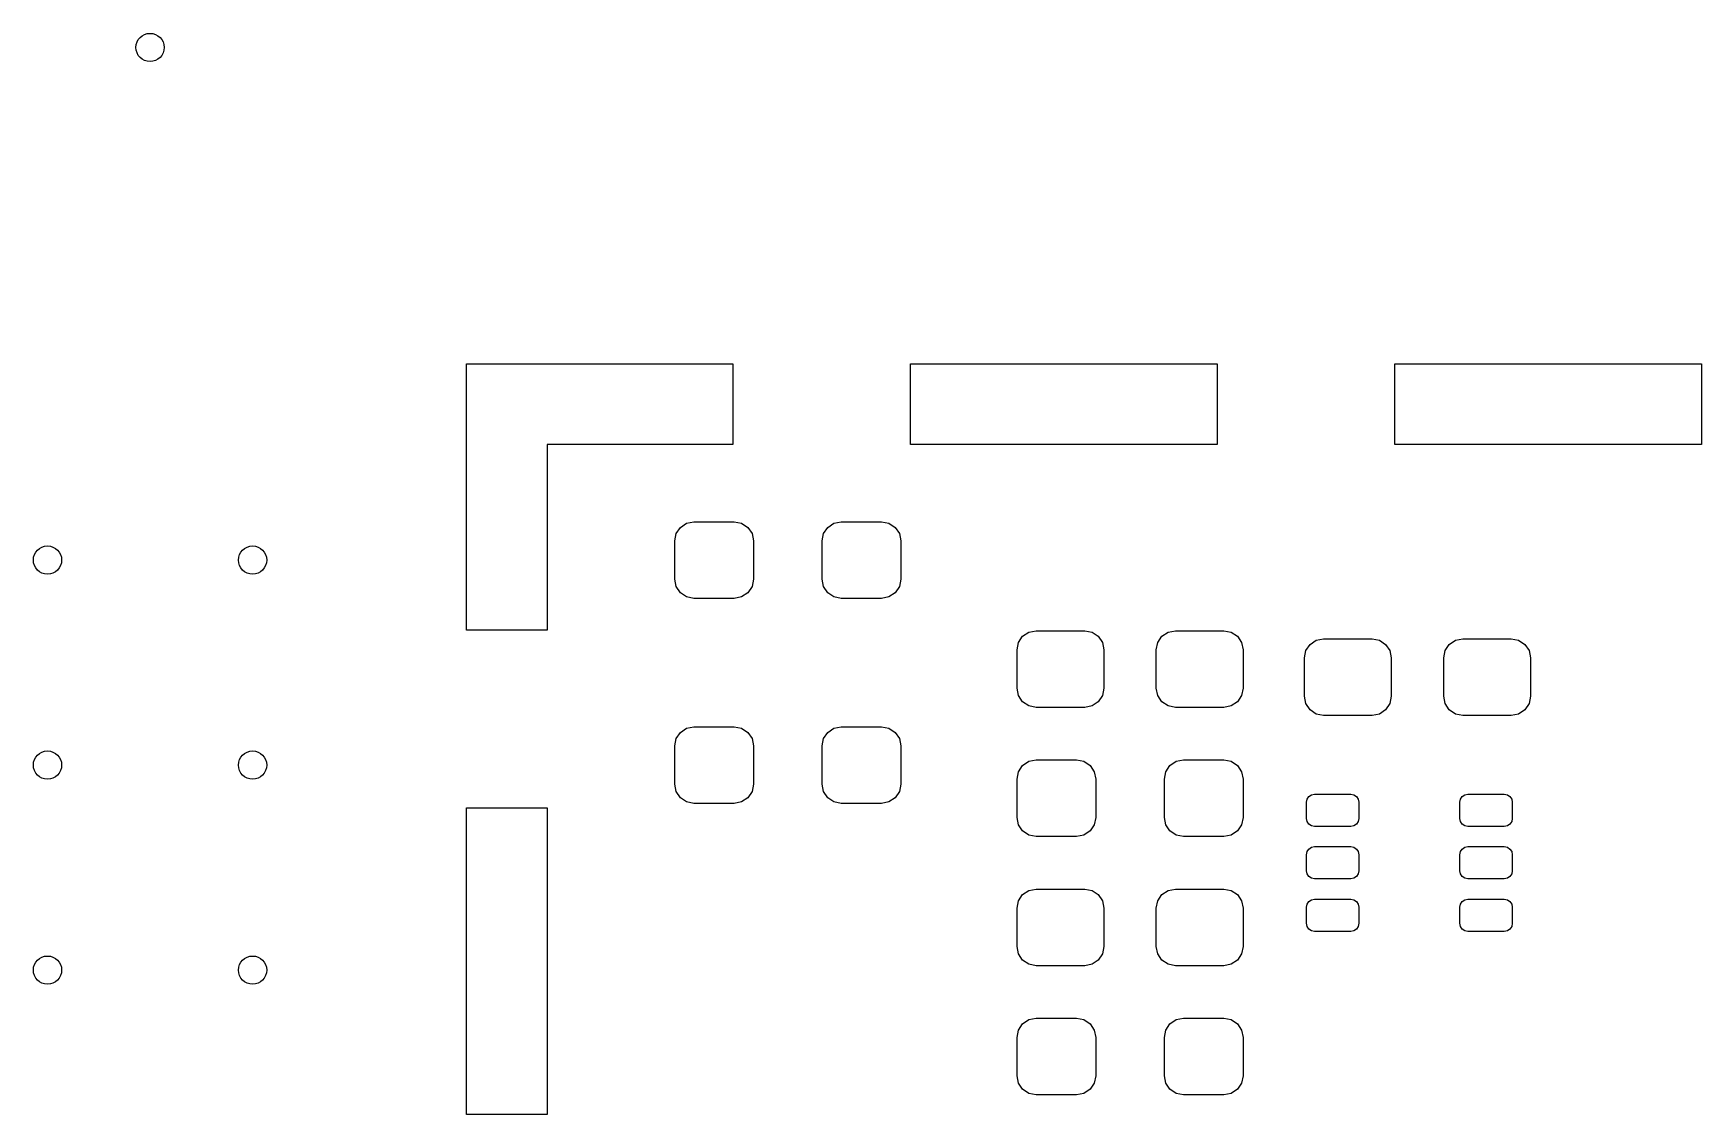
# Model space of a CAD drawing. Header units: inches. Extents: x 4.98 to 6.65, y -4.98 to -3.32.
# Drawn here: x 4.982 to 5.796, y -3.847 to -3.32 of the extents above; entities that cross this region are included whole.
import ezdxf

# ---------------------------------------------------------------- set-up
doc = ezdxf.new("R2010")
doc.units = ezdxf.units.IN
doc.header["$MEASUREMENT"] = 0
doc.layers.add('BLACK', color=250, linetype='CONTINUOUS')

msp = doc.modelspace()

# ---------------------------------------------------------------- linework, layer by layer
at = {"layer": 'BLACK', "linetype": 'CONTINUOUS'}
for p, q in [((5.1937, -3.52047), (5.1937, -3.4811)), ((5.1937, -3.4811), (5.23307, -3.4811)), ((5.23307, -3.4811), (5.32362, -3.4811)), ((5.32362, -3.4811), (5.32362, -3.52047)), ((5.41024, -3.52047), (5.41024, -3.4811)), ((5.41024, -3.4811), (5.55984, -3.4811)), ((5.55984, -3.4811), (5.55984, -3.52047)), ((5.64646, -3.52047), (5.64646, -3.4811)), ((5.64646, -3.4811), (5.79606, -3.4811)), ((5.79606, -3.4811), (5.79606, -3.52047)), ((5.1937, -3.61102), (5.1937, -3.52047)), ((5.32362, -3.52047), (5.23307, -3.52047)), ((5.23307, -3.52047), (5.23307, -3.61102)), ((5.55984, -3.52047), (5.41024, -3.52047)), ((5.79606, -3.52047), (5.64646, -3.52047)), ((5.29599, -3.56384), (5.29801, -3.56081)), ((5.29801, -3.56081), (5.30105, -3.55878)), ((5.30105, -3.55878), (5.30463, -3.55807)), ((5.30463, -3.55807), (5.32431, -3.55807)), ((5.32431, -3.55807), (5.32789, -3.55878)), ((5.32789, -3.55878), (5.33092, -3.56081)), ((5.33092, -3.56081), (5.33295, -3.56384)), ((5.36784, -3.56384), (5.36986, -3.56081)), ((5.36986, -3.56081), (5.3729, -3.55878)), ((5.3729, -3.55878), (5.37648, -3.55807)), ((5.37648, -3.55807), (5.39616, -3.55807)), ((5.39616, -3.55807), (5.39974, -3.55878)), ((5.39974, -3.55878), (5.40277, -3.56081)), ((5.40277, -3.56081), (5.4048, -3.56384)), ((5.29528, -3.56742), (5.29599, -3.56384)), ((5.29528, -3.58612), (5.29528, -3.56742)), ((5.33295, -3.56384), (5.33366, -3.56742)), ((5.33366, -3.56742), (5.33366, -3.58612)), ((5.36713, -3.56742), (5.36784, -3.56384)), ((5.36713, -3.58612), (5.36713, -3.56742)), ((5.4048, -3.56384), (5.40551, -3.56742)), ((5.40551, -3.56742), (5.40551, -3.58612)), ((5.29599, -3.5897), (5.29528, -3.58612)), ((5.33366, -3.58612), (5.33295, -3.5897)), ((5.36784, -3.5897), (5.36713, -3.58612)), ((5.40551, -3.58612), (5.4048, -3.5897)), ((5.29801, -3.59273), (5.29599, -3.5897)), ((5.30105, -3.59476), (5.29801, -3.59273)), ((5.30463, -3.59547), (5.30105, -3.59476)), ((5.32431, -3.59547), (5.30463, -3.59547)), ((5.32789, -3.59476), (5.32431, -3.59547)), ((5.33092, -3.59273), (5.32789, -3.59476)), ((5.33295, -3.5897), (5.33092, -3.59273)), ((5.36986, -3.59273), (5.36784, -3.5897)), ((5.3729, -3.59476), (5.36986, -3.59273)), ((5.37648, -3.59547), (5.3729, -3.59476)), ((5.39616, -3.59547), (5.37648, -3.59547)), ((5.39974, -3.59476), (5.39616, -3.59547)), ((5.40277, -3.59273), (5.39974, -3.59476)), ((5.4048, -3.5897), (5.40277, -3.59273)), ((5.23307, -3.61102), (5.1937, -3.61102)), ((5.46494, -3.61396), (5.46798, -3.61193)), ((5.46798, -3.61193), (5.47156, -3.61122)), ((5.47156, -3.61122), (5.49518, -3.61122)), ((5.49518, -3.61122), (5.49876, -3.61193)), ((5.49876, -3.61193), (5.50179, -3.61396)), ((5.53286, -3.61396), (5.53589, -3.61193)), ((5.53589, -3.61193), (5.53947, -3.61122)), ((5.53947, -3.61122), (5.56309, -3.61122)), ((5.56309, -3.61122), (5.56667, -3.61193)), ((5.56667, -3.61193), (5.5697, -3.61396)), ((5.4622, -3.62057), (5.46292, -3.61699)), ((5.46292, -3.61699), (5.46494, -3.61396)), ((5.50179, -3.61396), (5.50382, -3.61699)), ((5.50382, -3.61699), (5.50453, -3.62057)), ((5.53012, -3.62057), (5.53083, -3.61699)), ((5.53083, -3.61699), (5.53286, -3.61396)), ((5.5697, -3.61396), (5.57173, -3.61699)), ((5.57173, -3.61699), (5.57244, -3.62057)), ((5.60307, -3.62093), (5.6051, -3.6179)), ((5.6051, -3.6179), (5.60813, -3.61587)), ((5.60813, -3.61587), (5.61171, -3.61516)), ((5.61171, -3.61516), (5.63533, -3.61516)), ((5.63533, -3.61516), (5.63891, -3.61587)), ((5.63891, -3.61587), (5.64195, -3.6179)), ((5.64195, -3.6179), (5.64397, -3.62093)), ((5.67099, -3.62093), (5.67301, -3.6179)), ((5.67301, -3.6179), (5.67605, -3.61587)), ((5.67605, -3.61587), (5.67963, -3.61516)), ((5.67963, -3.61516), (5.70325, -3.61516)), ((5.70325, -3.61516), (5.70683, -3.61587)), ((5.70683, -3.61587), (5.70986, -3.6179)), ((5.70986, -3.6179), (5.71189, -3.62093)), ((5.4622, -3.63927), (5.4622, -3.62057)), ((5.50453, -3.62057), (5.50453, -3.63927)), ((5.53012, -3.63927), (5.53012, -3.62057)), ((5.57244, -3.62057), (5.57244, -3.63927)), ((5.60236, -3.62451), (5.60307, -3.62093)), ((5.60236, -3.64321), (5.60236, -3.62451)), ((5.64397, -3.62093), (5.64469, -3.62451)), ((5.64469, -3.62451), (5.64469, -3.64321)), ((5.67028, -3.62451), (5.67099, -3.62093)), ((5.67028, -3.64321), (5.67028, -3.62451)), ((5.71189, -3.62093), (5.7126, -3.62451)), ((5.7126, -3.62451), (5.7126, -3.64321)), ((5.46292, -3.64285), (5.4622, -3.63927)), ((5.46494, -3.64588), (5.46292, -3.64285)), ((5.50382, -3.64285), (5.50179, -3.64588)), ((5.50453, -3.63927), (5.50382, -3.64285)), ((5.53083, -3.64285), (5.53012, -3.63927)), ((5.53286, -3.64588), (5.53083, -3.64285)), ((5.57173, -3.64285), (5.5697, -3.64588)), ((5.57244, -3.63927), (5.57173, -3.64285)), ((5.60307, -3.64679), (5.60236, -3.64321)), ((5.64469, -3.64321), (5.64397, -3.64679)), ((5.67099, -3.64679), (5.67028, -3.64321)), ((5.7126, -3.64321), (5.71189, -3.64679)), ((5.46798, -3.64791), (5.46494, -3.64588)), ((5.47156, -3.64862), (5.46798, -3.64791)), ((5.49518, -3.64862), (5.47156, -3.64862)), ((5.49876, -3.64791), (5.49518, -3.64862)), ((5.50179, -3.64588), (5.49876, -3.64791)), ((5.53589, -3.64791), (5.53286, -3.64588)), ((5.53947, -3.64862), (5.53589, -3.64791)), ((5.56309, -3.64862), (5.53947, -3.64862)), ((5.56667, -3.64791), (5.56309, -3.64862)), ((5.5697, -3.64588), (5.56667, -3.64791)), ((5.6051, -3.64982), (5.60307, -3.64679)), ((5.60813, -3.65185), (5.6051, -3.64982)), ((5.61171, -3.65256), (5.60813, -3.65185)), ((5.63533, -3.65256), (5.61171, -3.65256)), ((5.63891, -3.65185), (5.63533, -3.65256)), ((5.64195, -3.64982), (5.63891, -3.65185)), ((5.64397, -3.64679), (5.64195, -3.64982)), ((5.67301, -3.64982), (5.67099, -3.64679)), ((5.67605, -3.65185), (5.67301, -3.64982)), ((5.67963, -3.65256), (5.67605, -3.65185)), ((5.70325, -3.65256), (5.67963, -3.65256)), ((5.70683, -3.65185), (5.70325, -3.65256)), ((5.70986, -3.64982), (5.70683, -3.65185)), ((5.71189, -3.64679), (5.70986, -3.64982)), ((5.29599, -3.66384), (5.29801, -3.66081)), ((5.29801, -3.66081), (5.30105, -3.65878)), ((5.30105, -3.65878), (5.30463, -3.65807)), ((5.30463, -3.65807), (5.32431, -3.65807)), ((5.32431, -3.65807), (5.32789, -3.65878)), ((5.32789, -3.65878), (5.33092, -3.66081)), ((5.33092, -3.66081), (5.33295, -3.66384)), ((5.36784, -3.66384), (5.36986, -3.66081)), ((5.36986, -3.66081), (5.3729, -3.65878)), ((5.3729, -3.65878), (5.37648, -3.65807)), ((5.37648, -3.65807), (5.39616, -3.65807)), ((5.39616, -3.65807), (5.39974, -3.65878)), ((5.39974, -3.65878), (5.40277, -3.66081)), ((5.40277, -3.66081), (5.4048, -3.66384)), ((5.29528, -3.66742), (5.29599, -3.66384)), ((5.29528, -3.68612), (5.29528, -3.66742)), ((5.33295, -3.66384), (5.33366, -3.66742)), ((5.33366, -3.66742), (5.33366, -3.68612)), ((5.36713, -3.66742), (5.36784, -3.66384)), ((5.36713, -3.68612), (5.36713, -3.66742)), ((5.4048, -3.66384), (5.40551, -3.66742)), ((5.40551, -3.66742), (5.40551, -3.68612)), ((5.46292, -3.67998), (5.46494, -3.67695)), ((5.46494, -3.67695), (5.46798, -3.67492)), ((5.46798, -3.67492), (5.47156, -3.67421)), ((5.47156, -3.67421), (5.49124, -3.67421)), ((5.49124, -3.67421), (5.49482, -3.67492)), ((5.49482, -3.67492), (5.49785, -3.67695)), ((5.49785, -3.67695), (5.49988, -3.67998)), ((5.53477, -3.67998), (5.53679, -3.67695)), ((5.53679, -3.67695), (5.53983, -3.67492)), ((5.53983, -3.67492), (5.54341, -3.67421)), ((5.54341, -3.67421), (5.56309, -3.67421)), ((5.56309, -3.67421), (5.56667, -3.67492)), ((5.56667, -3.67492), (5.5697, -3.67695)), ((5.5697, -3.67695), (5.57173, -3.67998)), ((5.4622, -3.68356), (5.46292, -3.67998)), ((5.4622, -3.70226), (5.4622, -3.68356)), ((5.49988, -3.67998), (5.50059, -3.68356)), ((5.50059, -3.68356), (5.50059, -3.70226)), ((5.53406, -3.68356), (5.53477, -3.67998)), ((5.53406, -3.70226), (5.53406, -3.68356)), ((5.57173, -3.67998), (5.57244, -3.68356)), ((5.57244, -3.68356), (5.57244, -3.70226)), ((5.29599, -3.6897), (5.29528, -3.68612)), ((5.29801, -3.69273), (5.29599, -3.6897)), ((5.30105, -3.69476), (5.29801, -3.69273)), ((5.33092, -3.69273), (5.32789, -3.69476)), ((5.33295, -3.6897), (5.33092, -3.69273)), ((5.33366, -3.68612), (5.33295, -3.6897)), ((5.36784, -3.6897), (5.36713, -3.68612)), ((5.36986, -3.69273), (5.36784, -3.6897)), ((5.3729, -3.69476), (5.36986, -3.69273)), ((5.40277, -3.69273), (5.39974, -3.69476)), ((5.4048, -3.6897), (5.40277, -3.69273)), ((5.40551, -3.68612), (5.4048, -3.6897)), ((5.60335, -3.69488), (5.60365, -3.69338)), ((5.60365, -3.69338), (5.6045, -3.6921)), ((5.6045, -3.6921), (5.60578, -3.69124)), ((5.60578, -3.69124), (5.60728, -3.69094)), ((5.60728, -3.69094), (5.625, -3.69094)), ((5.625, -3.69094), (5.62651, -3.69124)), ((5.62651, -3.69124), (5.62778, -3.6921)), ((5.62778, -3.6921), (5.62864, -3.69338)), ((5.62864, -3.69338), (5.62894, -3.69488)), ((5.67815, -3.69488), (5.67845, -3.69338)), ((5.67845, -3.69338), (5.6793, -3.6921)), ((5.6793, -3.6921), (5.68058, -3.69124)), ((5.68058, -3.69124), (5.68209, -3.69094)), ((5.68209, -3.69094), (5.6998, -3.69094)), ((5.6998, -3.69094), (5.70131, -3.69124)), ((5.70131, -3.69124), (5.70259, -3.6921)), ((5.70259, -3.6921), (5.70344, -3.69338)), ((5.70344, -3.69338), (5.70374, -3.69488)), ((5.1937, -3.84724), (5.1937, -3.69764)), ((5.1937, -3.69764), (5.23307, -3.69764)), ((5.23307, -3.69764), (5.23307, -3.84724)), ((5.30463, -3.69547), (5.30105, -3.69476)), ((5.32431, -3.69547), (5.30463, -3.69547)), ((5.32789, -3.69476), (5.32431, -3.69547)), ((5.37648, -3.69547), (5.3729, -3.69476)), ((5.39616, -3.69547), (5.37648, -3.69547)), ((5.39974, -3.69476), (5.39616, -3.69547)), ((5.60335, -3.70276), (5.60335, -3.69488)), ((5.62894, -3.69488), (5.62894, -3.70276)), ((5.67815, -3.70276), (5.67815, -3.69488)), ((5.70374, -3.69488), (5.70374, -3.70276)), ((5.46292, -3.70584), (5.4622, -3.70226)), ((5.46494, -3.70888), (5.46292, -3.70584)), ((5.46798, -3.7109), (5.46494, -3.70888)), ((5.49785, -3.70888), (5.49482, -3.7109)), ((5.49988, -3.70584), (5.49785, -3.70888)), ((5.50059, -3.70226), (5.49988, -3.70584)), ((5.53477, -3.70584), (5.53406, -3.70226)), ((5.53679, -3.70888), (5.53477, -3.70584)), ((5.53983, -3.7109), (5.53679, -3.70888)), ((5.5697, -3.70888), (5.56667, -3.7109)), ((5.57173, -3.70584), (5.5697, -3.70888)), ((5.57244, -3.70226), (5.57173, -3.70584)), ((5.60365, -3.70426), (5.60335, -3.70276)), ((5.6045, -3.70554), (5.60365, -3.70426)), ((5.60578, -3.70639), (5.6045, -3.70554)), ((5.60728, -3.70669), (5.60578, -3.70639)), ((5.625, -3.70669), (5.60728, -3.70669)), ((5.62651, -3.70639), (5.625, -3.70669)), ((5.62778, -3.70554), (5.62651, -3.70639)), ((5.62864, -3.70426), (5.62778, -3.70554)), ((5.62894, -3.70276), (5.62864, -3.70426)), ((5.67845, -3.70426), (5.67815, -3.70276)), ((5.6793, -3.70554), (5.67845, -3.70426)), ((5.68058, -3.70639), (5.6793, -3.70554)), ((5.68209, -3.70669), (5.68058, -3.70639)), ((5.6998, -3.70669), (5.68209, -3.70669)), ((5.70131, -3.70639), (5.6998, -3.70669)), ((5.70259, -3.70554), (5.70131, -3.70639)), ((5.70344, -3.70426), (5.70259, -3.70554)), ((5.70374, -3.70276), (5.70344, -3.70426)), ((5.47156, -3.71161), (5.46798, -3.7109)), ((5.49124, -3.71161), (5.47156, -3.71161)), ((5.49482, -3.7109), (5.49124, -3.71161)), ((5.54341, -3.71161), (5.53983, -3.7109)), ((5.56309, -3.71161), (5.54341, -3.71161)), ((5.56667, -3.7109), (5.56309, -3.71161)), ((5.60365, -3.71897), (5.6045, -3.71769)), ((5.6045, -3.71769), (5.60578, -3.71684)), ((5.60578, -3.71684), (5.60728, -3.71654)), ((5.60728, -3.71654), (5.625, -3.71654)), ((5.625, -3.71654), (5.62651, -3.71684)), ((5.62651, -3.71684), (5.62778, -3.71769)), ((5.62778, -3.71769), (5.62864, -3.71897)), ((5.67845, -3.71897), (5.6793, -3.71769)), ((5.6793, -3.71769), (5.68058, -3.71684)), ((5.68058, -3.71684), (5.68209, -3.71654)), ((5.68209, -3.71654), (5.6998, -3.71654)), ((5.6998, -3.71654), (5.70131, -3.71684)), ((5.70131, -3.71684), (5.70259, -3.71769)), ((5.70259, -3.71769), (5.70344, -3.71897)), ((5.60335, -3.72047), (5.60365, -3.71897)), ((5.60335, -3.72835), (5.60335, -3.72047)), ((5.62864, -3.71897), (5.62894, -3.72047)), ((5.62894, -3.72047), (5.62894, -3.72835)), ((5.67815, -3.72047), (5.67845, -3.71897)), ((5.67815, -3.72835), (5.67815, -3.72047)), ((5.70344, -3.71897), (5.70374, -3.72047)), ((5.70374, -3.72047), (5.70374, -3.72835)), ((5.60365, -3.72985), (5.60335, -3.72835)), ((5.6045, -3.73113), (5.60365, -3.72985)), ((5.60578, -3.73198), (5.6045, -3.73113)), ((5.60728, -3.73228), (5.60578, -3.73198)), ((5.625, -3.73228), (5.60728, -3.73228)), ((5.62651, -3.73198), (5.625, -3.73228)), ((5.62778, -3.73113), (5.62651, -3.73198)), ((5.62864, -3.72985), (5.62778, -3.73113)), ((5.62894, -3.72835), (5.62864, -3.72985)), ((5.67845, -3.72985), (5.67815, -3.72835)), ((5.6793, -3.73113), (5.67845, -3.72985)), ((5.68058, -3.73198), (5.6793, -3.73113)), ((5.68209, -3.73228), (5.68058, -3.73198)), ((5.6998, -3.73228), (5.68209, -3.73228)), ((5.70131, -3.73198), (5.6998, -3.73228)), ((5.70259, -3.73113), (5.70131, -3.73198)), ((5.70344, -3.72985), (5.70259, -3.73113)), ((5.70374, -3.72835), (5.70344, -3.72985)), ((5.46292, -3.74298), (5.46494, -3.73994)), ((5.46494, -3.73994), (5.46798, -3.73792)), ((5.46798, -3.73792), (5.47156, -3.7372)), ((5.47156, -3.7372), (5.49518, -3.7372)), ((5.49518, -3.7372), (5.49876, -3.73792)), ((5.49876, -3.73792), (5.50179, -3.73994)), ((5.50179, -3.73994), (5.50382, -3.74298)), ((5.53083, -3.74298), (5.53286, -3.73994)), ((5.53286, -3.73994), (5.53589, -3.73792)), ((5.53589, -3.73792), (5.53947, -3.7372)), ((5.53947, -3.7372), (5.56309, -3.7372)), ((5.56309, -3.7372), (5.56667, -3.73792)), ((5.56667, -3.73792), (5.5697, -3.73994)), ((5.5697, -3.73994), (5.57173, -3.74298)), ((5.6045, -3.74328), (5.60578, -3.74243)), ((5.60578, -3.74243), (5.60728, -3.74213)), ((5.60728, -3.74213), (5.625, -3.74213)), ((5.625, -3.74213), (5.62651, -3.74243)), ((5.62651, -3.74243), (5.62778, -3.74328)), ((5.6793, -3.74328), (5.68058, -3.74243)), ((5.68058, -3.74243), (5.68209, -3.74213)), ((5.68209, -3.74213), (5.6998, -3.74213)), ((5.6998, -3.74213), (5.70131, -3.74243)), ((5.70131, -3.74243), (5.70259, -3.74328)), ((5.4622, -3.74656), (5.46292, -3.74298)), ((5.4622, -3.76526), (5.4622, -3.74656)), ((5.50382, -3.74298), (5.50453, -3.74656)), ((5.50453, -3.74656), (5.50453, -3.76526)), ((5.53012, -3.74656), (5.53083, -3.74298)), ((5.53012, -3.76526), (5.53012, -3.74656)), ((5.57173, -3.74298), (5.57244, -3.74656)), ((5.57244, -3.74656), (5.57244, -3.76526)), ((5.60335, -3.74606), (5.60365, -3.74456)), ((5.60335, -3.75394), (5.60335, -3.74606)), ((5.60365, -3.74456), (5.6045, -3.74328)), ((5.62778, -3.74328), (5.62864, -3.74456)), ((5.62864, -3.74456), (5.62894, -3.74606)), ((5.62894, -3.74606), (5.62894, -3.75394)), ((5.67815, -3.74606), (5.67845, -3.74456)), ((5.67815, -3.75394), (5.67815, -3.74606)), ((5.67845, -3.74456), (5.6793, -3.74328)), ((5.70259, -3.74328), (5.70344, -3.74456)), ((5.70344, -3.74456), (5.70374, -3.74606)), ((5.70374, -3.74606), (5.70374, -3.75394)), ((5.60365, -3.75544), (5.60335, -3.75394)), ((5.6045, -3.75672), (5.60365, -3.75544)), ((5.60578, -3.75757), (5.6045, -3.75672)), ((5.60728, -3.75787), (5.60578, -3.75757)), ((5.625, -3.75787), (5.60728, -3.75787)), ((5.62651, -3.75757), (5.625, -3.75787)), ((5.62778, -3.75672), (5.62651, -3.75757)), ((5.62864, -3.75544), (5.62778, -3.75672)), ((5.62894, -3.75394), (5.62864, -3.75544)), ((5.67845, -3.75544), (5.67815, -3.75394)), ((5.6793, -3.75672), (5.67845, -3.75544)), ((5.68058, -3.75757), (5.6793, -3.75672)), ((5.68209, -3.75787), (5.68058, -3.75757)), ((5.6998, -3.75787), (5.68209, -3.75787)), ((5.70131, -3.75757), (5.6998, -3.75787)), ((5.70259, -3.75672), (5.70131, -3.75757)), ((5.70344, -3.75544), (5.70259, -3.75672)), ((5.70374, -3.75394), (5.70344, -3.75544)), ((5.46292, -3.76883), (5.4622, -3.76526)), ((5.50453, -3.76526), (5.50382, -3.76883)), ((5.53083, -3.76883), (5.53012, -3.76526)), ((5.57244, -3.76526), (5.57173, -3.76883)), ((5.46494, -3.77187), (5.46292, -3.76883)), ((5.46798, -3.77389), (5.46494, -3.77187)), ((5.47156, -3.77461), (5.46798, -3.77389)), ((5.49518, -3.77461), (5.47156, -3.77461)), ((5.49876, -3.77389), (5.49518, -3.77461)), ((5.50179, -3.77187), (5.49876, -3.77389)), ((5.50382, -3.76883), (5.50179, -3.77187)), ((5.53286, -3.77187), (5.53083, -3.76883)), ((5.53589, -3.77389), (5.53286, -3.77187)), ((5.53947, -3.77461), (5.53589, -3.77389)), ((5.56309, -3.77461), (5.53947, -3.77461)), ((5.56667, -3.77389), (5.56309, -3.77461)), ((5.5697, -3.77187), (5.56667, -3.77389)), ((5.57173, -3.76883), (5.5697, -3.77187)), ((5.4622, -3.80955), (5.46292, -3.80597)), ((5.46292, -3.80597), (5.46494, -3.80294)), ((5.46494, -3.80294), (5.46798, -3.80091)), ((5.46798, -3.80091), (5.47156, -3.8002)), ((5.47156, -3.8002), (5.49124, -3.8002)), ((5.49124, -3.8002), (5.49482, -3.80091)), ((5.49482, -3.80091), (5.49785, -3.80294)), ((5.49785, -3.80294), (5.49988, -3.80597)), ((5.49988, -3.80597), (5.50059, -3.80955)), ((5.53406, -3.80955), (5.53477, -3.80597)), ((5.53477, -3.80597), (5.53679, -3.80294)), ((5.53679, -3.80294), (5.53983, -3.80091)), ((5.53983, -3.80091), (5.54341, -3.8002)), ((5.54341, -3.8002), (5.56309, -3.8002)), ((5.56309, -3.8002), (5.56667, -3.80091)), ((5.56667, -3.80091), (5.5697, -3.80294)), ((5.5697, -3.80294), (5.57173, -3.80597)), ((5.57173, -3.80597), (5.57244, -3.80955)), ((5.4622, -3.82825), (5.4622, -3.80955)), ((5.50059, -3.80955), (5.50059, -3.82825)), ((5.53406, -3.82825), (5.53406, -3.80955)), ((5.57244, -3.80955), (5.57244, -3.82825)), ((5.46292, -3.83183), (5.4622, -3.82825)), ((5.46494, -3.83486), (5.46292, -3.83183)), ((5.49988, -3.83183), (5.49785, -3.83486)), ((5.50059, -3.82825), (5.49988, -3.83183)), ((5.53477, -3.83183), (5.53406, -3.82825)), ((5.53679, -3.83486), (5.53477, -3.83183)), ((5.57173, -3.83183), (5.5697, -3.83486)), ((5.57244, -3.82825), (5.57173, -3.83183)), ((5.46798, -3.83689), (5.46494, -3.83486)), ((5.47156, -3.8376), (5.46798, -3.83689)), ((5.49124, -3.8376), (5.47156, -3.8376)), ((5.49482, -3.83689), (5.49124, -3.8376)), ((5.49785, -3.83486), (5.49482, -3.83689)), ((5.53983, -3.83689), (5.53679, -3.83486)), ((5.54341, -3.8376), (5.53983, -3.83689)), ((5.56309, -3.8376), (5.54341, -3.8376)), ((5.56667, -3.83689), (5.56309, -3.8376)), ((5.5697, -3.83486), (5.56667, -3.83689)), ((5.23307, -3.84724), (5.1937, -3.84724))]:
    msp.add_line(p, q, dxfattribs=at)
at = {"layer": 'BLACK'}
for centre in [(5.03937, -3.32677), (4.98937, -3.57677), (5.08937, -3.57677), (4.98937, -3.67677), (5.08937, -3.67677), (4.98937, -3.77677), (5.08937, -3.77677)]:
    msp.add_circle(centre, 0.00689, dxfattribs=at)

doc.saveas('drawing.dxf')
